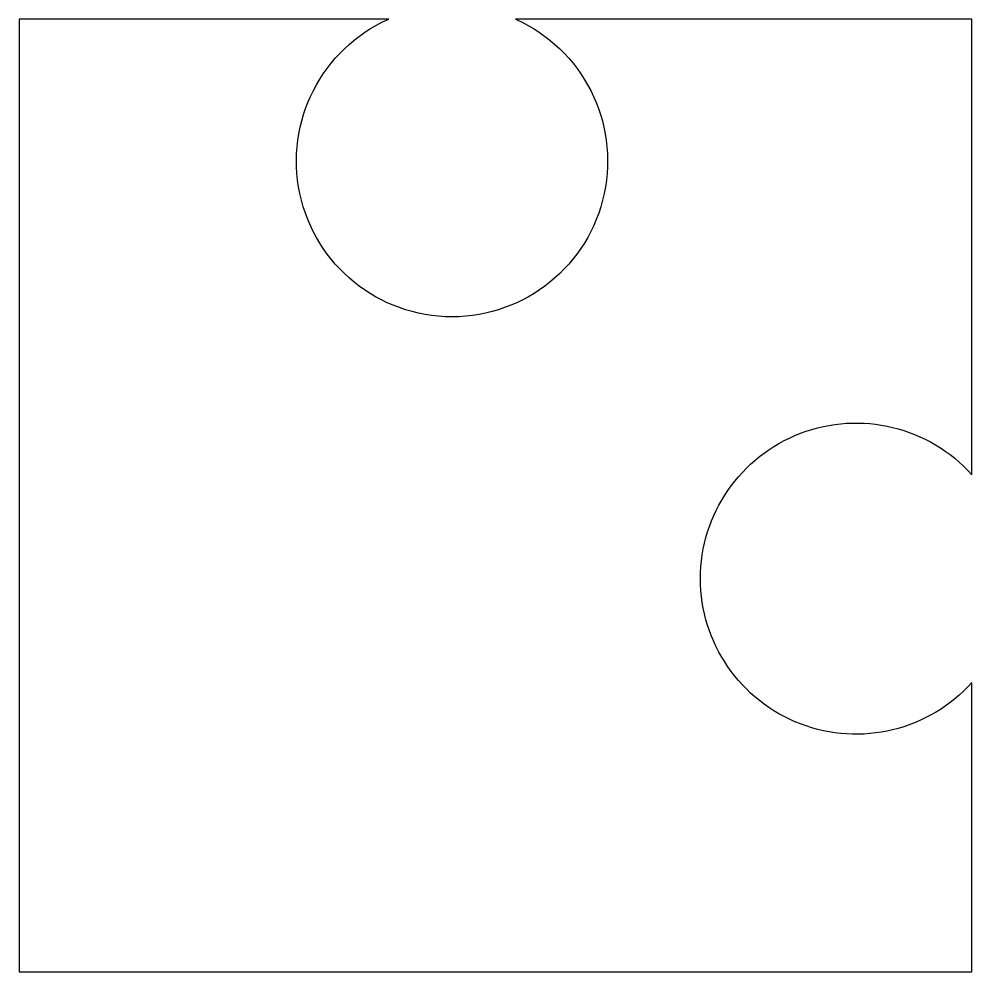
# Model space of a CAD drawing. Header units: millimetres. Extents: x 0 to 250, y 0 to 250.
import ezdxf

# ---------------------------------------------------------------- set-up
doc = ezdxf.new("R2010")
doc.units = ezdxf.units.MM

msp = doc.modelspace()

# ---------------------------------------------------------------- linework, layer by layer
msp.add_lwpolyline([(250, 75.95, -2.614091), (250, 130.44), (250, 250), (130.21, 250, -4.701808), (96.98, 250), (0, 250), (0, 0), (250, 0)], format="xyb", close=True)

doc.saveas('drawing.dxf')
